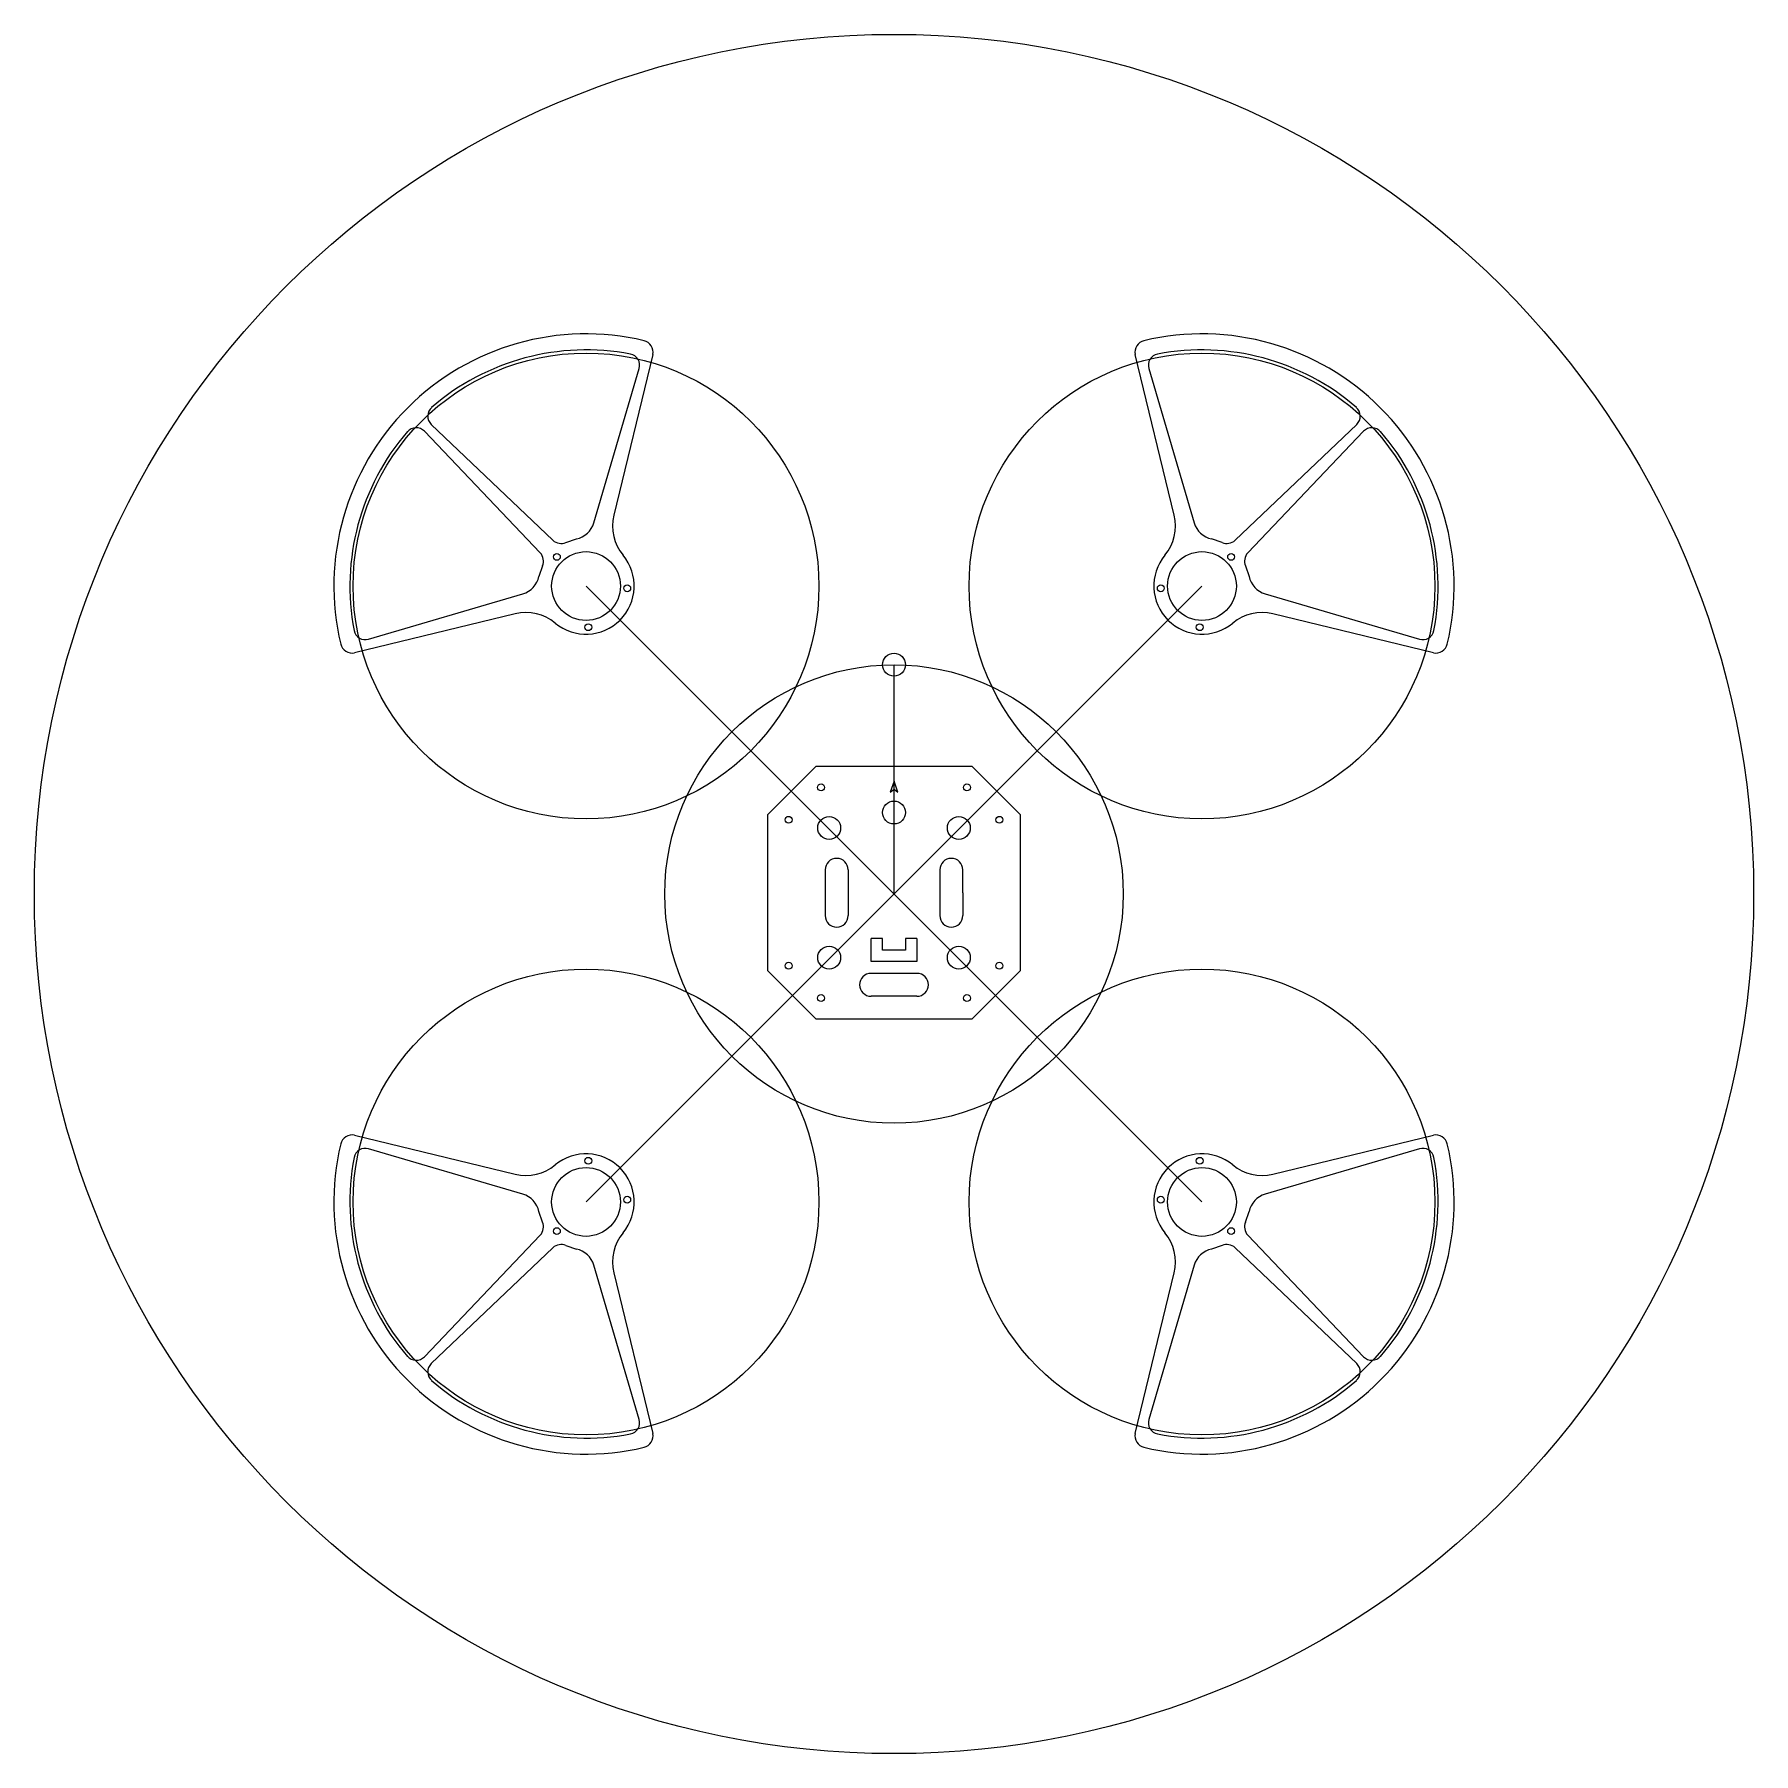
# Model space of a CAD drawing. Header units: millimetres. Extents: x -375 to 375, y -375 to 375.
import ezdxf

# ---------------------------------------------------------------- set-up
doc = ezdxf.new("R2010")
doc.units = ezdxf.units.MM

msp = doc.modelspace()

# ---------------------------------------------------------------- linework, layer by layer
for p, q in [((-105.27, 235.34), (-122.24, 165.24)), ((122.24, 165.24), (105.27, 235.34)), ((-130.93, 161.91), (-111.14, 229.19)), ((111.14, 229.19), (130.93, 161.91)), ((-201.87, 204.88), (-148.77, 154.3)), ((148.77, 154.3), (201.87, 204.88)), ((-154.3, 148.77), (-204.88, 201.87)), ((204.88, 201.87), (154.3, 148.77)), ((-143.21, 153.39), (-138.54, 154.93)), ((143.21, 153.39), (138.54, 154.93)), ((-153.39, 143.21), (-154.93, 138.54)), ((153.39, 143.21), (154.93, 138.54)), ((-229.19, 111.14), (-161.91, 130.93)), ((-134.35, -134.35), (134.35, 134.35)), ((-134.35, 134.35), (134.35, -134.35)), ((161.91, 130.93), (229.19, 111.14)), ((-165.24, 122.24), (-235.34, 105.27)), ((235.34, 105.27), (165.24, 122.24)), ((0, 0), (0, 100)), ((-44.55, 45.1), (-33.94, 55.7)), ((-33.94, 55.7), (33.94, 55.7)), ((44.55, 45.1), (33.94, 55.7)), ((-44.55, 45.1), (-55.15, 34.49)), ((44.55, 45.1), (55.15, 34.49)), ((-55.15, 34.49), (-55.15, -33.39)), ((55.15, -33.39), (55.15, 34.49)), ((-30, 10.55), (-30, -9.45)), ((-20, 10.55), (-20, -9.45)), ((20, 10.55), (20, -9.45)), ((30, 0.55), (30, 10.55)), ((30, 0.55), (30, -9.45)), ((-10, -29.45), (-10, -19.45)), ((-5, -19.45), (-10, -19.45)), ((-5, -24.45), (-5, -19.45)), ((10, -19.45), (5, -19.45)), ((5, -19.45), (5, -24.45)), ((10, -19.45), (10, -29.45)), ((10, -29.45), (-10, -29.45)), ((5, -24.45), (-5, -24.45)), ((-44.55, -44), (-55.15, -33.39)), ((10, -34.61), (-10, -34.61)), ((44.55, -44), (55.15, -33.39)), ((-44.55, -44), (-33.94, -54.61)), ((10, -44.61), (-10, -44.61)), ((44.55, -44), (33.94, -54.61)), ((33.94, -54.61), (-33.94, -54.61)), ((-235.34, -105.27), (-165.24, -122.24)), ((-161.91, -130.93), (-229.19, -111.14)), ((229.19, -111.14), (161.91, -130.93)), ((165.24, -122.24), (235.34, -105.27)), ((-153.39, -143.21), (-154.93, -138.54)), ((153.39, -143.21), (154.93, -138.54)), ((-204.88, -201.87), (-154.3, -148.77)), ((154.3, -148.77), (204.88, -201.87)), ((-148.77, -154.3), (-201.87, -204.88)), ((-143.21, -153.39), (-138.54, -154.93)), ((143.21, -153.39), (138.54, -154.93)), ((201.87, -204.88), (148.77, -154.3)), ((-111.14, -229.19), (-130.93, -161.91)), ((130.93, -161.91), (111.14, -229.19)), ((-122.24, -165.24), (-105.27, -235.34)), ((105.27, -235.34), (122.24, -165.24))]:
    msp.add_line(p, q)
msp.add_lwpolyline([(0, 49.16), (-1.7, 44.49), (0, 45.8), (1.7, 44.49)], close=True)
for centre, radius in [((0, 0), 375), ((-134.35, 134.35), 101.6), ((134.35, 134.35), 101.6), ((-134.35, 134.35), 15), ((-147.08, 147.08), 1.5), ((134.35, 134.35), 15), ((147.08, 147.08), 1.5), ((-116.38, 133.35), 1.5), ((116.38, 133.35), 1.5), ((-133.35, 116.38), 1.5), ((133.35, 116.38), 1.5), ((0, 100), 5), ((0, 0), 100), ((-31.82, 46.51), 1.5), ((31.82, 46.51), 1.5), ((0, 35.55), 5), ((-45.96, 32.37), 1.5), ((-28.28, 28.83), 5), ((28.28, 28.83), 5), ((45.96, 32.37), 1.5), ((-45.96, -31.27), 1.5), ((-28.28, -27.74), 5), ((28.28, -27.74), 5), ((45.96, -31.27), 1.5), ((-134.35, -134.35), 101.6), ((134.35, -134.35), 101.6), ((-31.82, -45.41), 1.5), ((31.82, -45.41), 1.5), ((-134.35, -134.35), 15), ((-133.35, -116.38), 1.5), ((134.35, -134.35), 15), ((133.35, -116.38), 1.5), ((-116.38, -133.35), 1.5), ((116.38, -133.35), 1.5), ((-147.08, -147.08), 1.5), ((147.08, -147.08), 1.5)]:
    msp.add_circle(centre, radius)
for centre, radius, start, end in [((-134.35, 134.35), 110, 76.66423, 193.33577), ((-110.13, 236.52), 5, 346.39099, 76.66423), ((110.13, 236.52), 5, 103.33577, 193.60901), ((134.35, 134.35), 110, 346.66423, 103.33577), ((-134.35, 134.35), 103, 79.17149, 130.82851), ((-115.94, 230.61), 5, 343.60901, 79.17149), ((115.94, 230.61), 5, 100.82851, 196.39099), ((134.35, 134.35), 103, 49.17149, 100.82851), ((-198.42, 208.5), 5, 130.82851, 226.39099), ((198.42, 208.5), 5, 313.60901, 49.17149), ((-208.5, 198.42), 5, 43.60901, 139.17149), ((208.5, 198.42), 5, 40.82851, 136.39099), ((-134.35, 134.35), 103, 139.17149, 190.82851), ((134.35, 134.35), 103, 349.17149, 40.82851), ((-102.8, 160.54), 20, 166.39099, 219.69686), ((102.8, 160.54), 20, 320.30314, 13.60901), ((-140.53, 164.73), 10, 281.49529, 343.60901), ((140.53, 164.73), 10, 196.39099, 258.50471), ((140.53, 164.73), 10, 196.39099, 258.50471), ((-145.32, 157.92), 5, 226.39099, 294.96148), ((145.32, 157.92), 5, 245.03852, 313.60901), ((-157.92, 145.32), 5, 335.03852, 43.60901), ((-134.35, 134.35), 21, 230.30314, 39.69686), ((134.35, 134.35), 21, 140.30314, 309.69686), ((157.92, 145.32), 5, 136.39099, 204.96148), ((-164.73, 140.53), 10, 286.39099, 348.50471), ((-164.73, 140.53), 10, 286.39099, 348.50471), ((164.73, 140.53), 10, 191.49529, 253.60901), ((-160.54, 102.8), 20, 50.30314, 103.60901), ((160.54, 102.8), 20, 76.39099, 129.69686), ((-230.61, 115.94), 5, 190.82851, 286.39099), ((230.61, 115.94), 5, 253.60901, 349.17149), ((-236.52, 110.13), 5, 193.33577, 283.60901), ((236.52, 110.13), 5, 256.39099, 346.66423), ((-25, 10.55), 5, 0, 180), ((25, 10.55), 5, 0, 180), ((-25, -9.45), 5, 180, 0), ((25, -9.45), 5, 180, 0), ((-10, -39.61), 5, 90, 270), ((10, -39.61), 5, 270, 90), ((-134.35, -134.35), 110, 166.66423, 283.33577), ((-236.52, -110.13), 5, 76.39099, 166.66423), ((-230.61, -115.94), 5, 73.60901, 169.17149), ((134.35, -134.35), 110, 256.66423, 13.33577), ((230.61, -115.94), 5, 10.82851, 106.39099), ((236.52, -110.13), 5, 13.33577, 103.60901), ((-134.35, -134.35), 103, 169.17149, 220.82851), ((-160.54, -102.8), 20, 256.39099, 309.69686), ((-134.35, -134.35), 21, 320.30314, 129.69686), ((134.35, -134.35), 21, 50.30314, 219.69686), ((160.54, -102.8), 20, 230.30314, 283.60901), ((134.35, -134.35), 103, 319.17149, 10.82851), ((-164.73, -140.53), 10, 11.49529, 73.60901), ((164.73, -140.53), 10, 106.39099, 168.50471), ((164.73, -140.53), 10, 106.39099, 168.50471), ((-157.92, -145.32), 5, 316.39099, 24.96148), ((-102.8, -160.54), 20, 140.30314, 193.60901), ((102.8, -160.54), 20, 346.39099, 39.69686), ((157.92, -145.32), 5, 155.03852, 223.60901), ((-145.32, -157.92), 5, 65.03852, 133.60901), ((-140.53, -164.73), 10, 16.39099, 78.50471), ((-140.53, -164.73), 10, 16.39099, 78.50471), ((140.53, -164.73), 10, 101.49529, 163.60901), ((145.32, -157.92), 5, 46.39099, 114.96148), ((-208.5, -198.42), 5, 220.82851, 316.39099), ((208.5, -198.42), 5, 223.60901, 319.17149), ((-198.42, -208.5), 5, 133.60901, 229.17149), ((198.42, -208.5), 5, 310.82851, 46.39099), ((-134.35, -134.35), 103, 229.17149, 280.82851), ((134.35, -134.35), 103, 259.17149, 310.82851), ((-115.94, -230.61), 5, 280.82851, 16.39099), ((115.94, -230.61), 5, 163.60901, 259.17149), ((-110.13, -236.52), 5, 283.33577, 13.60901), ((110.13, -236.52), 5, 166.39099, 256.66423)]:
    msp.add_arc(centre, radius, start, end)

doc.saveas('drawing.dxf')
